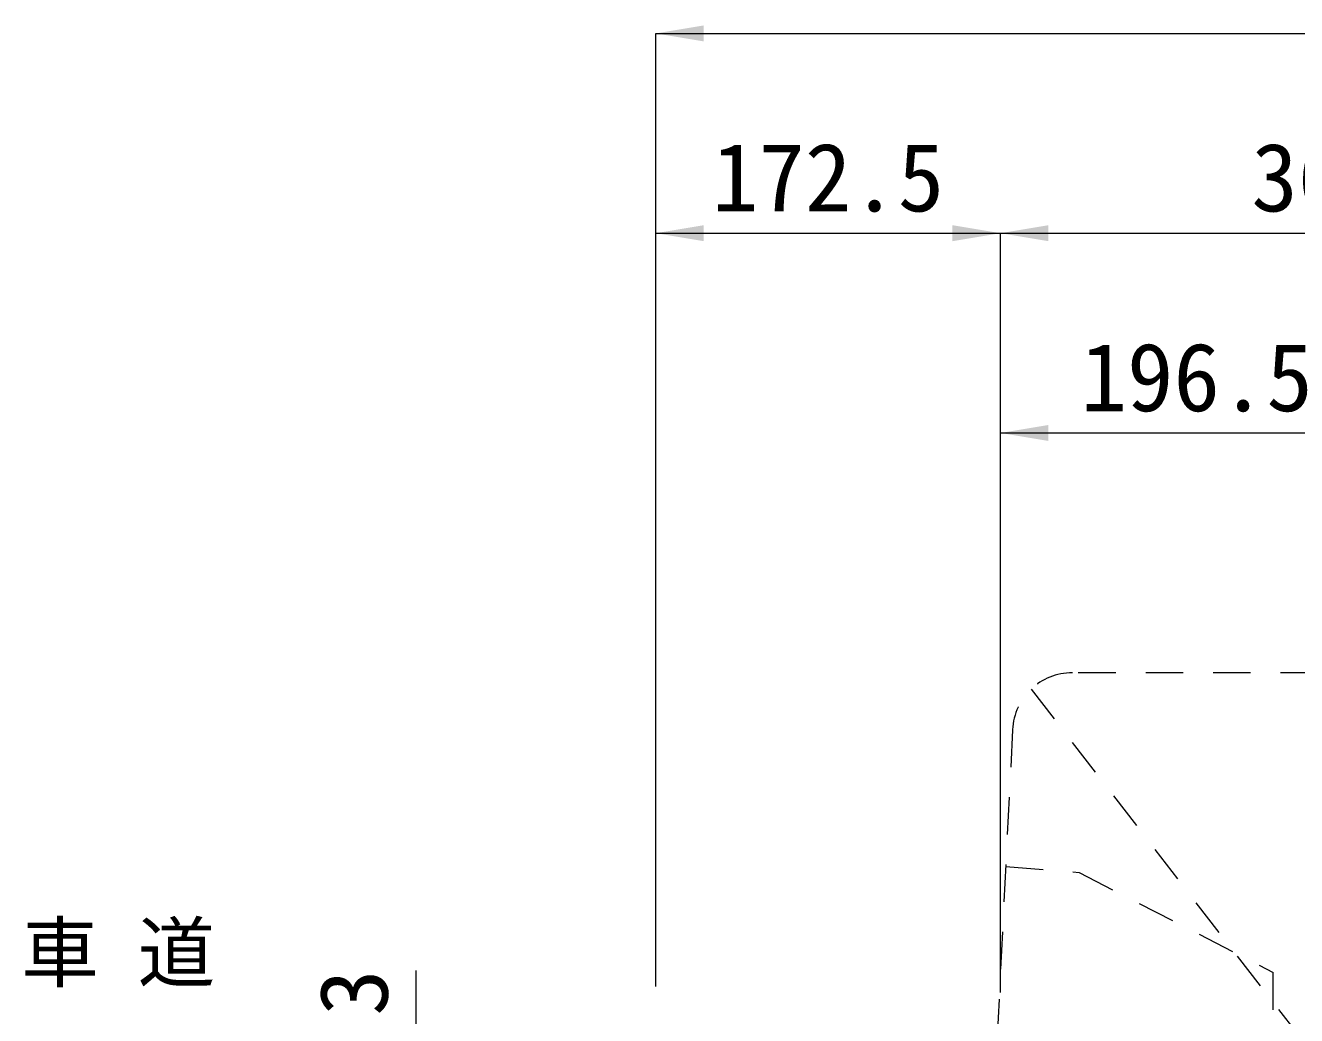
# Model space of a CAD drawing. Units: millimetres at full size. Extents: x 0 to 26200, y 7460 to 13400.
# Drawn here: x 7011 to 7648, y 11523 to 12019 of the extents above; entities that cross this region are included whole.
import ezdxf
from ezdxf.enums import TextEntityAlignment as Align

# ---------------------------------------------------------------- set-up
doc = ezdxf.new("R2010")
doc.units = ezdxf.units.MM
doc.header["$LTSCALE"] = 25
doc.linetypes.add('USER1', pattern=[1.35, 0.75, -0.6])
doc.layers.add('側溝・本体', color=7, linetype='Continuous', lineweight=9)
doc.layers.add('寸法線', color=7, linetype='Continuous', lineweight=9)
doc.layers.add('文字', color=7, linetype='Continuous')
doc.styles.add('ＭＳ ゴシック', font='')
doc.styles.get('ＭＳ ゴシック').set_extended_font_data('MS Gothic')

# ---------------------------------------------------------------- blocks, each defined once
blk = doc.blocks.new('filled_arrow')
at = {"color": 0, "linetype": 'Continuous', "lineweight": -2}
blk.add_solid([(7.5, 1.25), (0, 0), (7.5, -1.25)], dxfattribs=at)

msp = doc.modelspace()

# ---------------------------------------------------------------- linework, layer by layer
at = {"layer": '側溝・本体', "linetype": 'USER1'}
for p, q in [((7658.42, 11695.09), (7535.49, 11695.09)), ((7514.82, 11686.82), (7647.45, 11515.09)), ((7505.53, 11666.58), (7497.29, 11501.85)), ((7502.1, 11598.09), (7538.95, 11595.09)), ((7538.95, 11595.09), (7635.95, 11545.09)), ((7635.95, 11492.63), (7635.95, 11545.09))]:
    msp.add_line(p, q, dxfattribs=at)
msp.add_arc((7535.49, 11665.09), 30, 90, 177.13759, dxfattribs=at)
at = {"layer": '寸法線', "lineweight": 13}
for p, q in [((7326.95, 12015.09), (7866.95, 12015.09)), ((7326.95, 11538.09), (7326.95, 12015.09)), ((7326.95, 11915.09), (7499.45, 11915.09)), ((7326.95, 11538.09), (7326.95, 11915.09)), ((7499.45, 11535.09), (7499.45, 11915.09)), ((7499.45, 11915.09), (7866.95, 11915.09)), ((7499.45, 11535.09), (7499.45, 11915.09)), ((7499.45, 11815.09), (7695.95, 11815.09)), ((7499.45, 11535.09), (7499.45, 11815.09)), ((7206.95, 11447.09), (7206.95, 11546.09))]:
    msp.add_line(p, q, dxfattribs=at)

# ---------------------------------------------------------------- block references
at = {"layer": '寸法線', "lineweight": 13, "xscale": 3.2, "yscale": 3.2}
for p in [(7326.95, 12015.09), (7326.95, 11915.09), (7499.45, 11915.09), (7499.45, 11815.09)]:
    msp.add_blockref('filled_arrow', p, dxfattribs=at)
at = {"layer": '寸法線', "lineweight": 13, "xscale": 3.2, "yscale": 3.2, "rotation": 180}
msp.add_blockref('filled_arrow', (7499.45, 11915.09), dxfattribs=at)

# ---------------------------------------------------------------- texts
at = {"layer": '寸法線', "style": 'ＭＳ ゴシック'}
for s, p in [('172.5', (7413.2, 11943.09)), ('367.5', (7683.2, 11943.09)), ('196.5', (7597.7, 11843.09))]:
    msp.add_text(s, height=34.18, dxfattribs=at).set_placement(p, align=Align.MIDDLE_CENTER)
msp.add_text('3', height=34.18, rotation=90, dxfattribs=at).set_placement((7175.7, 11535), align=Align.MIDDLE_CENTER)
at = {"layer": '文字', "style": 'ＭＳ ゴシック'}
msp.add_text('車 道', height=28.48, dxfattribs=at).set_placement((7057.91, 11555.09), align=Align.MIDDLE_CENTER)

doc.saveas('drawing.dxf')
